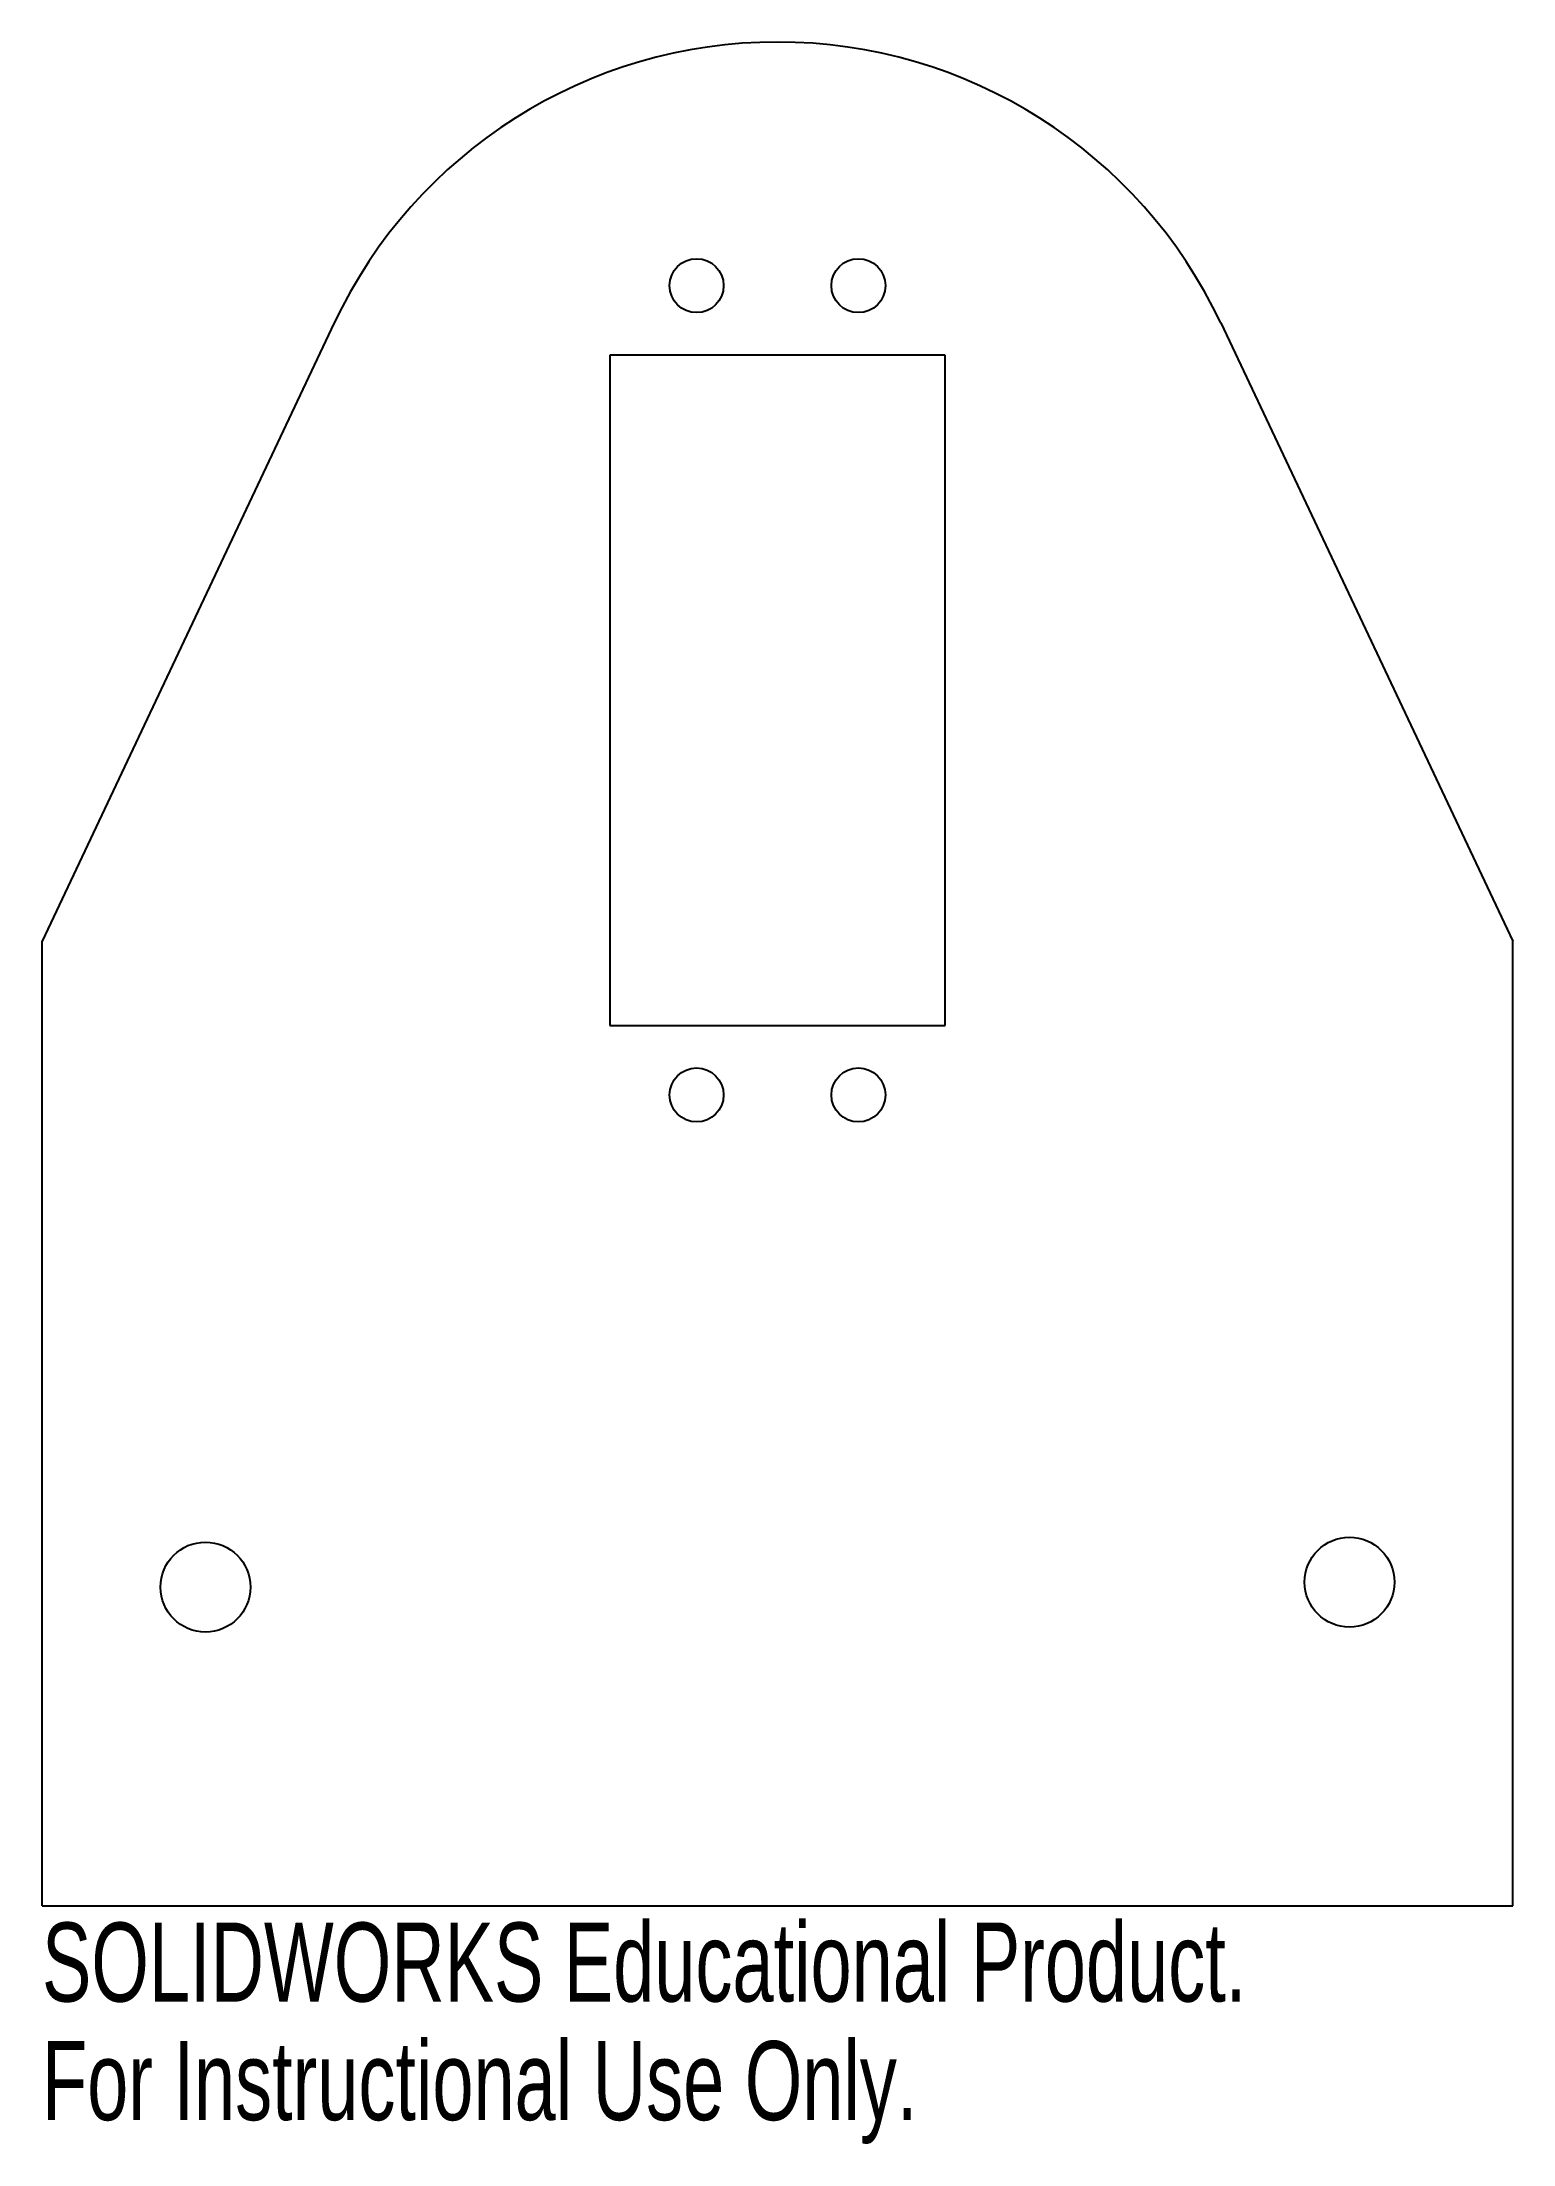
# Model space of a CAD drawing. Header units: millimetres. Extents: x -90 to 0, y -15 to 114.
import ezdxf

# ---------------------------------------------------------------- set-up
doc = ezdxf.new("R2010")
doc.units = ezdxf.units.MM
doc.styles.add('SLDTEXTSTYLE0', font='TXT', dxfattribs={"width": 0.7})

msp = doc.modelspace()

# ---------------------------------------------------------------- linework, layer by layer
at = {"color": 7, "linetype": 'Continuous', "lineweight": 25}
for p, q in [((-72.12, 96.82), (-90, 59)), ((-17.88, 96.82), (0, 59)), ((-55.25, 94.85), (-55.25, 53.85)), ((-34.75, 94.85), (-55.25, 94.85)), ((-34.75, 53.85), (-34.75, 94.85)), ((-90, 0), (-90, 59)), ((0, 0), (0, 59)), ((-55.25, 53.85), (-34.75, 53.85)), ((-90, 0), (0, 0))]:
    msp.add_line(p, q, dxfattribs=at)
for centre, radius in [((-49.95, 99.1), 1.65), ((-40.05, 99.1), 1.65), ((-49.95, 49.6), 1.65), ((-40.05, 49.6), 1.65), ((-80, 19.5), 2.75), ((-10, 19.8), 2.75)]:
    msp.add_circle(centre, radius, dxfattribs=at)
msp.add_arc((-45, 84), 30, 25.2997, 154.7003, dxfattribs=at)

# ---------------------------------------------------------------- texts
at = {"color": 7, "linetype": 'Continuous', "char_height": 4.8336, "attachment_point": 1, "style": 'SLDTEXTSTYLE0'}
for s, insert in [('SOLIDWORKS Educational Product.', (-90, -1.02)), ('For Instructional Use Only.', (-90, -8.27))]:
    msp.add_mtext(s, dxfattribs=dict(at, insert=insert))

doc.saveas('drawing.dxf')
